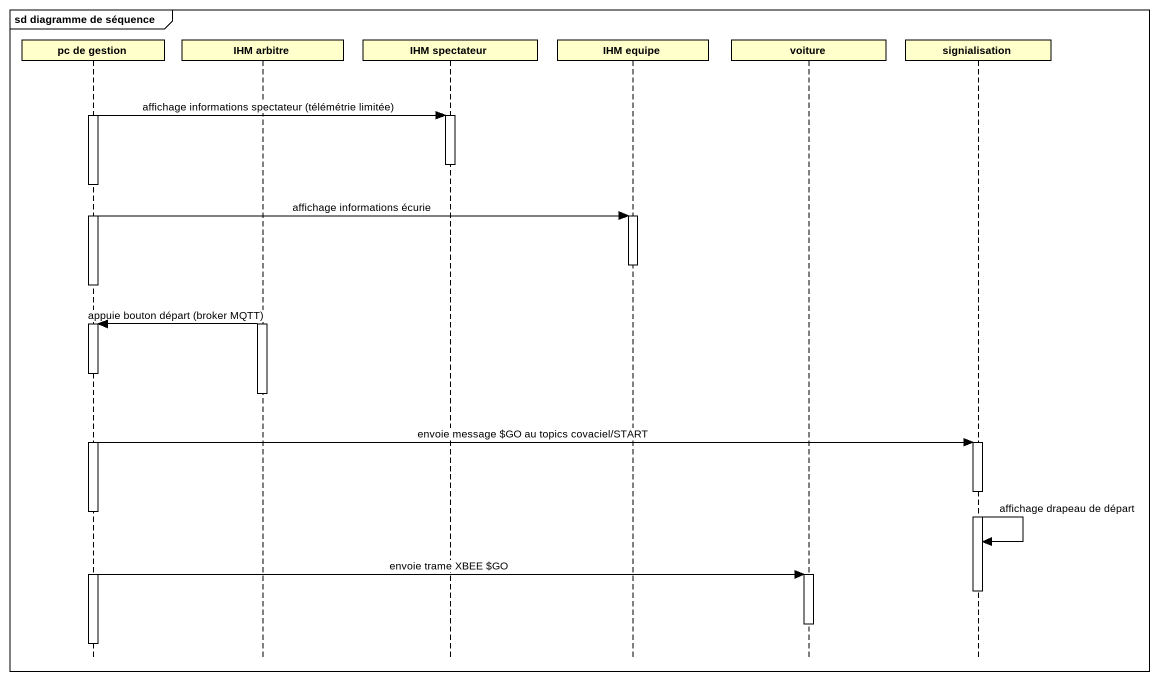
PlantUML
@startuml
mainframe sd diagramme de séquence
hide footbox
participant "pc de gestion" as pc_de_gestion
participant "IHM arbitre" as IHM_arbitre
participant "IHM spectateur" as IHM_spectateur
participant "IHM equipe" as IHM_equipe
participant voiture
participant signialisation

activate pc_de_gestion
pc_de_gestion -> IHM_spectateur : affichage informations spectateur (télémétrie limitée)
activate IHM_spectateur
deactivate IHM_spectateur
pc_de_gestion -> IHM_equipe : affichage informations écurie
activate IHM_equipe
deactivate IHM_equipe
deactivate pc_de_gestion
activate IHM_arbitre
IHM_arbitre -> pc_de_gestion : appuie bouton départ (broker MQTT)
activate pc_de_gestion
deactivate IHM_arbitre
pc_de_gestion -> signialisation : envoie message ~$GO au topics covaciel/START
activate signialisation
deactivate pc_de_gestion
signialisation -> signialisation : affichage drapeau de départ
activate pc_de_gestion
pc_de_gestion -> voiture : envoie trame XBEE ~$GO
activate voiture
deactivate signialisation
deactivate voiture
deactivate pc_de_gestion
@enduml
